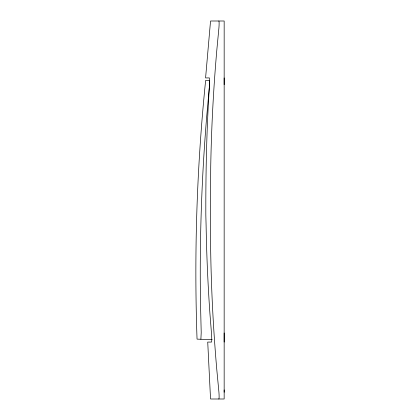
<?xml version="1.0" encoding="UTF-8"?>
<svg xmlns="http://www.w3.org/2000/svg" width="420" height="420" viewBox="0 0 420 420"><rect width="100%" height="100%" fill="white"/><g stroke="black" fill="none" stroke-linecap="round" stroke-linejoin="round"><path stroke-width="0.63" d="M224.159 392.249L224.159 389.891M224.165 342.074L224.159 332.966M224.159 84.677L224.159 77.926M209.349 87.155L206.666 116.981A1890.525 1890.525 0 0 0 200.503 302.71L201.206 332.651L200.881 339.26M207.716 342.074L211.554 342.074L211.733 340.851A9.077 0.651 85.5 0 0 211.444 332.966L209.911 313.346A1687.844 1687.844 0 0 1 206.105 225.614L205.832 215.381C205.7 172.274 206.635 129.155 209.412 86.132L209.465 80.54L205.632 80.409C196.87 166.32 193.998 252.829 197.048 339.129L212.173 339.633M207.753 342.531L210.536 399L224.159 399L224.165 21L210.536 21L205.585 77.926L209.422 77.926L209.643 80.598A9.083 0.656 -86.5 0 1 209.444 87.035M218.804 21A9.056 0.793 -84.5 0 1 218.935 27.752L216.815 50.143A1685.696 1685.696 0 0 0 210.719 167.066L210.467 223.661A1685.686 1685.686 0 0 0 216.815 369.857L218.935 392.249A9.056 0.793 84.5 0 1 218.804 399"/></g></svg>
